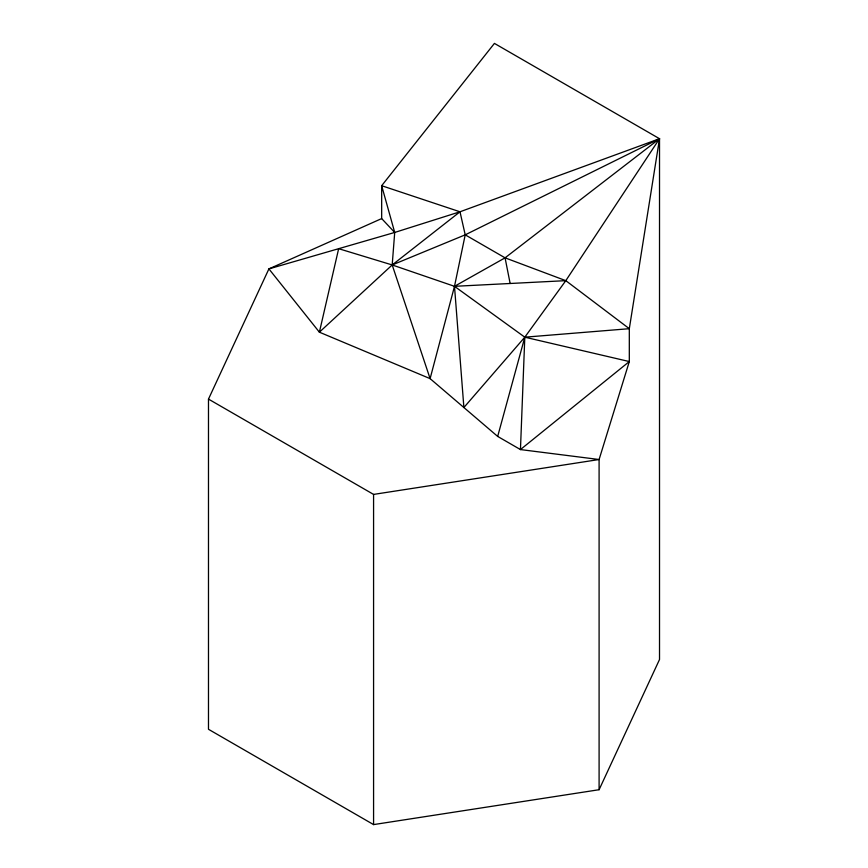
<?xml version="1.0" encoding="UTF-8"?>
<svg xmlns="http://www.w3.org/2000/svg" width="868" height="868" viewBox="0 0 868 868"><rect width="100%" height="100%" fill="white"/><g stroke="black" fill="none" stroke-linecap="round" stroke-linejoin="round"><path stroke-width="1.3" d="M381.67 218.584L268.906 268.896L319.391 332.184L392.195 264.957L465.215 234.837L659.517 138.717L565.806 280.657L524.804 337.185L520.453 449.57L599.094 459.519L629.311 361.555L629.311 328.69L659.517 138.717L494.424 43.4L381.67 185.709L381.67 218.584L394.712 232.45L392.195 264.957L430.105 378.632L497.679 436.42L520.453 449.57L629.311 361.555L524.804 337.185L454.496 286.321L392.195 264.957L338.661 248.682L319.391 332.184L430.105 378.632L454.496 286.321L465.215 234.837L459.997 211.792L381.67 185.709L394.712 232.45L268.906 268.896L208.483 399.096L208.483 729.283L373.576 824.6L599.094 789.717L659.517 659.506L659.517 138.717L459.997 211.792L394.712 232.45M497.679 436.42L524.804 337.185L629.311 328.69L565.806 280.657L505.067 257.839L465.215 234.837M524.804 337.185L463.892 407.526L454.496 286.321L505.067 257.839L659.517 138.717M392.195 264.957L459.997 211.792M208.483 399.096L373.576 494.413L599.094 459.519L599.094 789.717M454.496 286.321L565.806 280.657M505.067 257.839L510.145 283.489M373.576 494.413L373.576 824.6"/></g></svg>
